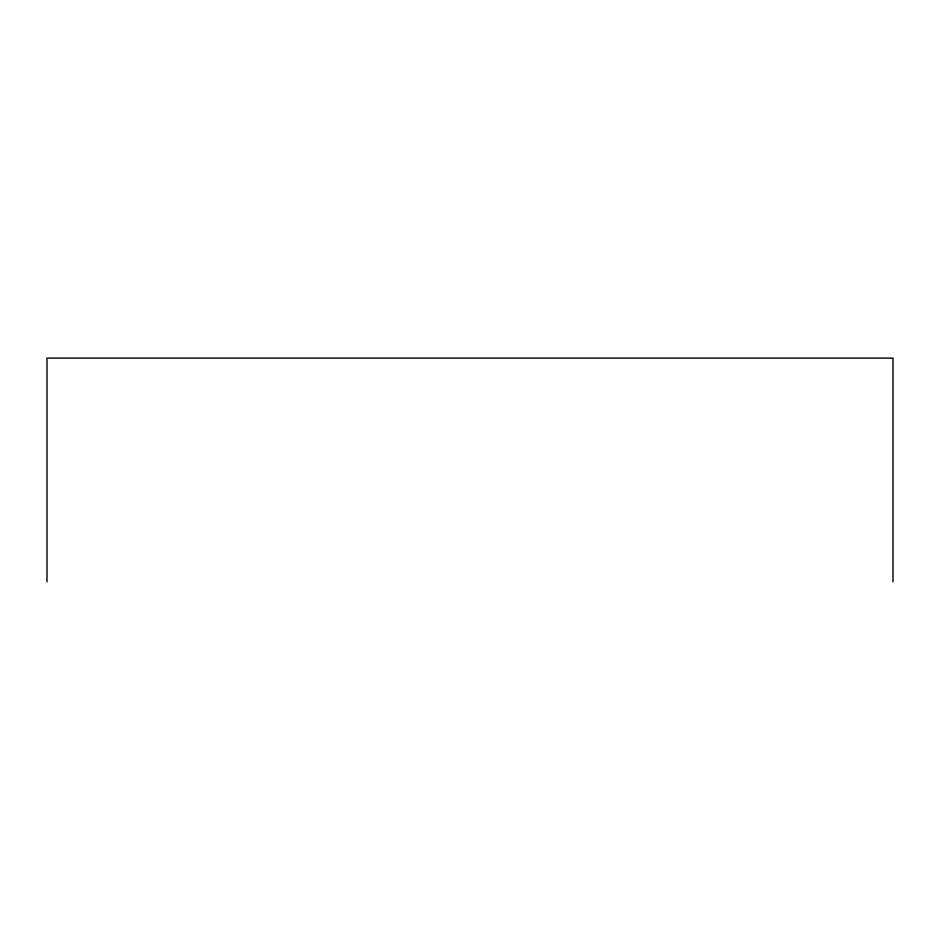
<?xml version="1.0" encoding="UTF-8"?>
<svg xmlns="http://www.w3.org/2000/svg" width="940" height="940" viewBox="0 0 940 940"><rect width="100%" height="100%" fill="white"/><g stroke="black" fill="none" stroke-linecap="round" stroke-linejoin="round"><path stroke-width="1.41" d="M893 581.884L893 358.116L47 358.116L47 581.884"/></g></svg>
